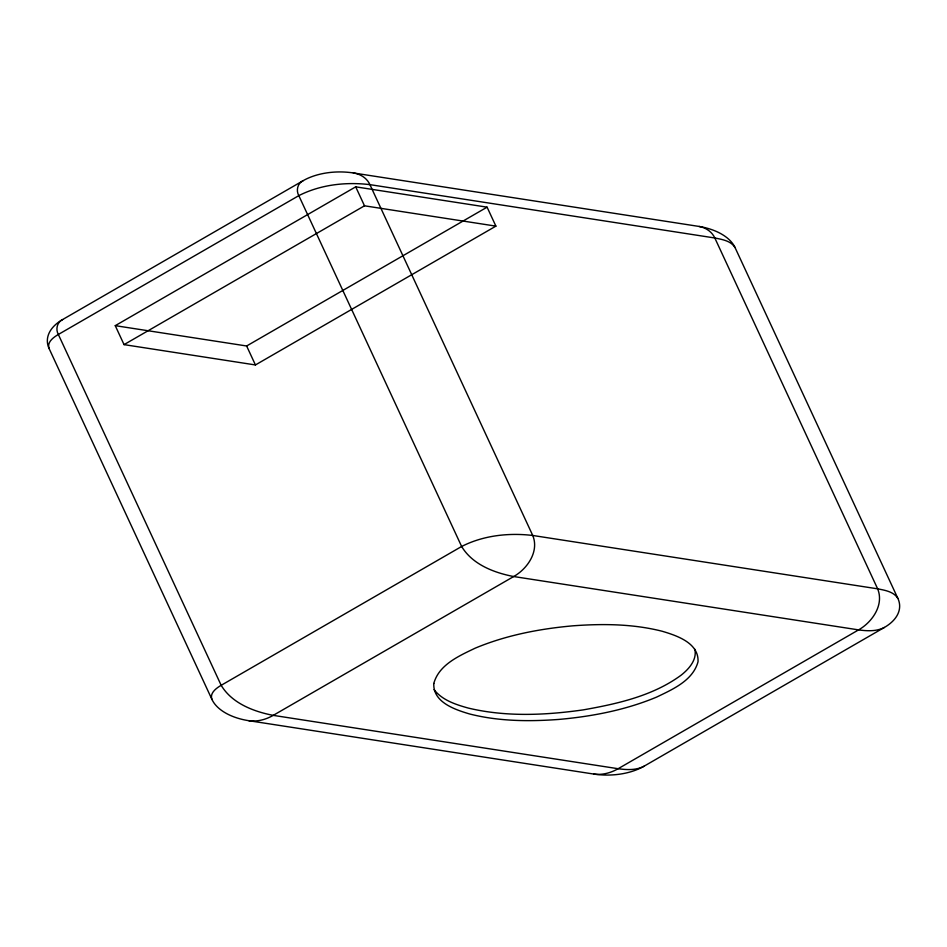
<?xml version="1.0" encoding="UTF-8"?>
<svg xmlns="http://www.w3.org/2000/svg" width="947" height="947" viewBox="0 0 947 947"><rect width="100%" height="100%" fill="white"/><g stroke="black" fill="none" stroke-linecap="round" stroke-linejoin="round"><path stroke-width="1.42" d="M735.05 247.569A52.061 30.055 0 0 0 698.235 226.309L353.338 172.958A52.061 30.055 0 0 0 303.052 180.735L62.597 319.565C57.08 322.181 55.423 329.331 58.347 334.469L221.172 685.308C231.92 703.29 253.559 711.552 273.233 715.364L618.131 768.715C626.689 769.899 636.064 770.42 643.948 766.265L884.403 627.435A52.061 30.055 0 0 0 897.874 598.397L735.05 247.569C730.906 240.763 722.005 239.425 714.819 237.993L369.922 184.641C345.939 181.777 320.5 184.582 298.814 195.638L58.347 334.469C53.577 337.262 46.64 342.198 49.126 348.603L211.95 699.431A52.061 30.055 0 0 0 248.765 720.691L593.662 774.042C602.126 775.297 610.803 772.93 618.131 768.715L858.586 629.885C872.317 622.12 884.238 604.825 877.644 588.833L714.819 237.993C712.014 231.755 705.74 227.611 699.111 226.463M303.052 180.735C297.536 183.351 295.878 190.501 298.814 195.638L461.639 546.478C472.375 564.459 494.014 572.734 513.7 576.534L858.586 629.885C867.156 631.069 876.52 631.59 884.403 627.435M115.25 325.661L355.705 186.843L487.089 207.168L495.897 226.132L255.43 364.95L124.045 344.625L115.25 325.661L246.634 345.986L487.089 207.168M124.045 344.625L364.5 205.807L495.897 226.132M248.765 720.691C257.229 721.945 265.906 719.578 273.233 715.364L513.7 576.534C527.42 568.768 539.352 551.474 532.747 535.469L369.922 184.641C366.986 178.107 360.298 173.928 353.338 172.958M434.046 689.641C442.261 700.235 455.791 704.592 468.22 708.06C505.816 717.08 545.212 715.281 583.21 709.883C617.243 703.858 652.85 695.986 681.213 675.116C688.871 669.02 697.146 659.893 694.849 649.287M897.874 598.397C893.719 591.603 884.841 590.253 877.644 588.833L532.747 535.469C508.764 532.616 483.325 535.41 461.639 546.478L221.172 685.308C216.413 688.09 209.465 693.038 211.95 699.431M355.705 186.843L364.5 205.807M246.634 345.986L255.43 364.95M49.126 348.603A52.061 30.055 0 0 1 62.597 319.565M643.948 766.265A52.061 30.055 0 0 1 593.662 774.042M433.797 683.485C432.862 702.283 454.986 709.646 469.641 713.979C498.738 721.401 529.148 721.614 558.919 719.424C592.277 716.453 625.647 710.025 656.662 697.075C672.749 689.333 692.92 680.573 698.034 661.752C698.957 642.966 676.845 635.603 662.19 631.258C633.093 623.848 602.683 623.623 572.911 625.825C539.553 628.796 506.172 635.224 475.169 648.174C459.082 655.904 438.911 664.676 433.797 683.485"/></g></svg>
